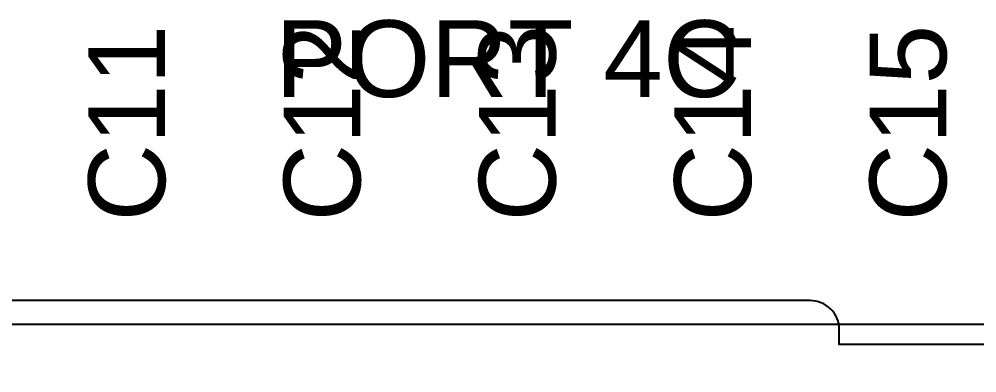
# Model space of a CAD drawing. Extents: x 0.3 to 23.7, y 0.2 to 17.8.
# Drawn here: x 21.206 to 22.187, y 4.968 to 5.33 of the extents above; entities that cross this region are included whole.
import ezdxf

# ---------------------------------------------------------------- set-up
doc = ezdxf.new("R2010")
doc.units = 0
doc.header["$MEASUREMENT"] = 0
for name, color, linetype in [('2_01__0-__EMPTY', 7, 'CONTINUOUS'), ('2_02__A-__SERIAL_COMMUNICA', 7, 'CONTINUOUS'), ('2_03__B-___3__DI___4__DO__', 7, 'CONTINUOUS'), ('2_04__1-___4__DI___4__DO_E', 7, 'CONTINUOUS'), ('2_05__C-___4__DI___4__DO_F', 7, 'CONTINUOUS'), ('2_06__D-___4__DI___3__DO_E', 7, 'CONTINUOUS'), ('2_07__2A___8__DO__ELECTROM', 7, 'CONTINUOUS'), ('2_08__2B___8__DO__ELECTROM', 7, 'CONTINUOUS'), ('2_09__2C___8__DO_ELECTROME', 7, 'CONTINUOUS'), ('2_10__2D___8__DO_ELECTROME', 7, 'CONTINUOUS'), ('2_11__2G___8__DO_ELECTROME', 7, 'CONTINUOUS'), ('2_12__3-___8__DI', 7, 'CONTINUOUS'), ('2_13__4-___14__DI', 7, 'CONTINUOUS'), ('2_14__5-___8__AI___20_MA_O', 7, 'CONTINUOUS'), ('2_15__6-___4__AI___4__AO__', 7, 'CONTINUOUS'), ('3_01__0-__EMPTY', 7, 'CONTINUOUS'), ('3_02__B-___3__DI___4__DO__', 7, 'CONTINUOUS'), ('3_03__1-___4__DI___4__DO_E', 7, 'CONTINUOUS'), ('3_04__C-___4__DI___4__DO_F', 7, 'CONTINUOUS'), ('3_05__D-___4__DI___3__DO_E', 7, 'CONTINUOUS'), ('3_06__2A___8__DO__ELECTROM', 7, 'CONTINUOUS'), ('3_07__2B___8__DO__ELECTROM', 7, 'CONTINUOUS'), ('3_08__2C___8__DO_ELECTROME', 7, 'CONTINUOUS'), ('3_09__2D___8__DO_ELECTROME', 7, 'CONTINUOUS'), ('3_10__2G___8__DO_ELECTROME', 7, 'CONTINUOUS'), ('3_11__3-___8__DI', 7, 'CONTINUOUS'), ('3_12__4-___14__DI', 7, 'CONTINUOUS'), ('3_13__5-___8__AI___20_MA_O', 7, 'CONTINUOUS'), ('3_14__6-___4__AI___4__AO__', 7, 'CONTINUOUS')]:
    doc.layers.add(name, color=color, linetype=linetype)
doc.styles.add('ARIAL', font='arial.ttf')

msp = doc.modelspace()

# ---------------------------------------------------------------- linework, layer by layer
at = {"layer": '3_01__0-__EMPTY'}
msp.add_lwpolyline([(21.05054, 4.4619), (22.01576, 4.4619, 0.414214), (22.04565, 4.49178), (22.04565, 4.5069), (22.28565, 4.5069), (22.28565, 4.49178, 0.414214), (22.31554, 4.4619), (22.67326, 4.4619, 0.414973), (22.70315, 4.49178), (22.70315, 5.01201, 0.414973), (22.67326, 5.0419), (22.31554, 5.0419, 0.414214), (22.28565, 5.01201), (22.28565, 4.9969), (22.04565, 4.9969), (22.04565, 5.01201, 0.414214), (22.01576, 5.0419), (21.05054, 5.0419, 0.414214)], format="xyb", dxfattribs=at)
at = {"layer": '3_02__B-___3__DI___4__DO__'}
msp.add_lwpolyline([(20.80237, 5.01766), (22.40237, 5.01766), (22.40237, 4.40895), (20.80237, 4.40895)], close=True, dxfattribs=at)
at = {"layer": '3_03__1-___4__DI___4__DO_E'}
msp.add_lwpolyline([(20.80237, 5.01766), (22.40237, 5.01766), (22.40237, 4.40895), (20.80237, 4.40895)], close=True, dxfattribs=at)
at = {"layer": '3_04__C-___4__DI___4__DO_F'}
msp.add_lwpolyline([(20.80237, 5.01766), (22.40237, 5.01766), (22.40237, 4.40895), (20.80237, 4.40895)], close=True, dxfattribs=at)
at = {"layer": '3_05__D-___4__DI___3__DO_E'}
msp.add_lwpolyline([(20.80237, 5.01766), (22.40237, 5.01766), (22.40237, 4.40895), (20.80237, 4.40895)], close=True, dxfattribs=at)
at = {"layer": '3_06__2A___8__DO__ELECTROM'}
msp.add_lwpolyline([(20.80237, 5.01766), (22.40237, 5.01766), (22.40237, 4.40895), (20.80237, 4.40895)], close=True, dxfattribs=at)
at = {"layer": '3_07__2B___8__DO__ELECTROM'}
msp.add_lwpolyline([(20.80237, 5.01766), (22.40237, 5.01766), (22.40237, 4.40895), (20.80237, 4.40895)], close=True, dxfattribs=at)
at = {"layer": '3_08__2C___8__DO_ELECTROME'}
msp.add_lwpolyline([(20.80237, 5.01766), (22.40237, 5.01766), (22.40237, 4.40895), (20.80237, 4.40895)], close=True, dxfattribs=at)
at = {"layer": '3_09__2D___8__DO_ELECTROME'}
msp.add_lwpolyline([(20.80237, 5.01766), (22.40237, 5.01766), (22.40237, 4.40895), (20.80237, 4.40895)], close=True, dxfattribs=at)
at = {"layer": '3_10__2G___8__DO_ELECTROME'}
msp.add_lwpolyline([(20.80237, 5.01766), (22.40237, 5.01766), (22.40237, 4.40895), (20.80237, 4.40895)], close=True, dxfattribs=at)
at = {"layer": '3_11__3-___8__DI'}
msp.add_lwpolyline([(20.80237, 5.01766), (22.40237, 5.01766), (22.40237, 4.40895), (20.80237, 4.40895)], close=True, dxfattribs=at)
at = {"layer": '3_12__4-___14__DI'}
msp.add_lwpolyline([(20.80237, 5.01766), (22.40237, 5.01766), (22.40237, 4.40895), (20.80237, 4.40895)], close=True, dxfattribs=at)
at = {"layer": '3_13__5-___8__AI___20_MA_O'}
msp.add_lwpolyline([(20.80237, 5.01766), (22.40237, 5.01766), (22.40237, 4.40895), (20.80237, 4.40895)], close=True, dxfattribs=at)
at = {"layer": '3_14__6-___4__AI___4__AO__'}
msp.add_lwpolyline([(20.80237, 5.01766), (22.40237, 5.01766), (22.40237, 4.40895), (20.80237, 4.40895)], close=True, dxfattribs=at)

# ---------------------------------------------------------------- texts
at = {"layer": '2_01__0-__EMPTY', "style": 'ARIAL'}
for s, p in [('C11', (21.35532, 5.1229)), ('C12', (21.5553, 5.1229)), ('C13', (21.75525, 5.1229)), ('C14', (21.95531, 5.1229)), ('C15', (22.15532, 5.1229))]:
    msp.add_text(s, height=0.078667, rotation=90, dxfattribs=at).set_placement(p)
at = {"layer": '2_02__A-__SERIAL_COMMUNICA', "style": 'ARIAL'}
msp.add_text('PORT 4C', height=0.078667, dxfattribs=at).set_placement((21.46817, 5.25042))
at = {"layer": '2_03__B-___3__DI___4__DO__', "style": 'ARIAL'}
for s, p in [('C11', (21.35532, 5.1229)), ('C12', (21.5553, 5.1229)), ('C13', (21.75525, 5.1229)), ('C14', (21.95531, 5.1229)), ('C15', (22.15532, 5.1229))]:
    msp.add_text(s, height=0.078667, rotation=90, dxfattribs=at).set_placement(p)
at = {"layer": '2_04__1-___4__DI___4__DO_E', "style": 'ARIAL'}
for s, p in [('C11', (21.35532, 5.1229)), ('C12', (21.5553, 5.1229)), ('C13', (21.75525, 5.1229)), ('C14', (21.95531, 5.1229)), ('C15', (22.15532, 5.1229))]:
    msp.add_text(s, height=0.078667, rotation=90, dxfattribs=at).set_placement(p)
at = {"layer": '2_05__C-___4__DI___4__DO_F', "style": 'ARIAL'}
for s, p in [('C11', (21.35532, 5.1229)), ('C12', (21.5553, 5.1229)), ('C13', (21.75525, 5.1229)), ('C14', (21.95531, 5.1229)), ('C15', (22.15532, 5.1229))]:
    msp.add_text(s, height=0.078667, rotation=90, dxfattribs=at).set_placement(p)
at = {"layer": '2_06__D-___4__DI___3__DO_E', "style": 'ARIAL'}
for s, p in [('C11', (21.35532, 5.1229)), ('C12', (21.5553, 5.1229)), ('C13', (21.75525, 5.1229)), ('C14', (21.95531, 5.1229)), ('C15', (22.15532, 5.1229))]:
    msp.add_text(s, height=0.078667, rotation=90, dxfattribs=at).set_placement(p)
at = {"layer": '2_07__2A___8__DO__ELECTROM', "style": 'ARIAL'}
for s, p in [('C11', (21.35532, 5.1229)), ('C12', (21.5553, 5.1229)), ('C13', (21.75525, 5.1229)), ('C14', (21.95531, 5.1229)), ('C15', (22.15532, 5.1229))]:
    msp.add_text(s, height=0.078667, rotation=90, dxfattribs=at).set_placement(p)
at = {"layer": '2_08__2B___8__DO__ELECTROM', "style": 'ARIAL'}
for s, p in [('C11', (21.35532, 5.1229)), ('C12', (21.5553, 5.1229)), ('C13', (21.75525, 5.1229)), ('C14', (21.95531, 5.1229)), ('C15', (22.15532, 5.1229))]:
    msp.add_text(s, height=0.078667, rotation=90, dxfattribs=at).set_placement(p)
at = {"layer": '2_09__2C___8__DO_ELECTROME', "style": 'ARIAL'}
for s, p in [('C11', (21.35532, 5.1229)), ('C12', (21.5553, 5.1229)), ('C13', (21.75525, 5.1229)), ('C14', (21.95531, 5.1229)), ('C15', (22.15532, 5.1229))]:
    msp.add_text(s, height=0.078667, rotation=90, dxfattribs=at).set_placement(p)
at = {"layer": '2_10__2D___8__DO_ELECTROME', "style": 'ARIAL'}
for s, p in [('C11', (21.35532, 5.1229)), ('C12', (21.5553, 5.1229)), ('C13', (21.75525, 5.1229)), ('C14', (21.95531, 5.1229)), ('C15', (22.15532, 5.1229))]:
    msp.add_text(s, height=0.078667, rotation=90, dxfattribs=at).set_placement(p)
at = {"layer": '2_11__2G___8__DO_ELECTROME', "style": 'ARIAL'}
for s, p in [('C11', (21.35532, 5.1229)), ('C12', (21.5553, 5.1229)), ('C13', (21.75525, 5.1229)), ('C14', (21.95531, 5.1229)), ('C15', (22.15532, 5.1229))]:
    msp.add_text(s, height=0.078667, rotation=90, dxfattribs=at).set_placement(p)
at = {"layer": '2_12__3-___8__DI', "style": 'ARIAL'}
for s, p in [('C11', (21.35532, 5.1229)), ('C12', (21.5553, 5.1229)), ('C13', (21.75525, 5.1229)), ('C14', (21.95531, 5.1229)), ('C15', (22.15532, 5.1229))]:
    msp.add_text(s, height=0.078667, rotation=90, dxfattribs=at).set_placement(p)
at = {"layer": '2_13__4-___14__DI', "style": 'ARIAL'}
for s, p in [('C11', (21.35532, 5.1229)), ('C12', (21.5553, 5.1229)), ('C13', (21.75525, 5.1229)), ('C14', (21.95531, 5.1229)), ('C15', (22.15532, 5.1229))]:
    msp.add_text(s, height=0.078667, rotation=90, dxfattribs=at).set_placement(p)
at = {"layer": '2_14__5-___8__AI___20_MA_O', "style": 'ARIAL'}
for s, p in [('C11', (21.35532, 5.1229)), ('C12', (21.5553, 5.1229)), ('C13', (21.75525, 5.1229)), ('C14', (21.95531, 5.1229)), ('C15', (22.15532, 5.1229))]:
    msp.add_text(s, height=0.078667, rotation=90, dxfattribs=at).set_placement(p)
at = {"layer": '2_15__6-___4__AI___4__AO__', "style": 'ARIAL'}
for s, p in [('C11', (21.35532, 5.1229)), ('C12', (21.5553, 5.1229)), ('C13', (21.75525, 5.1229)), ('C14', (21.95531, 5.1229)), ('C15', (22.15532, 5.1229))]:
    msp.add_text(s, height=0.078667, rotation=90, dxfattribs=at).set_placement(p)

doc.saveas('drawing.dxf')
